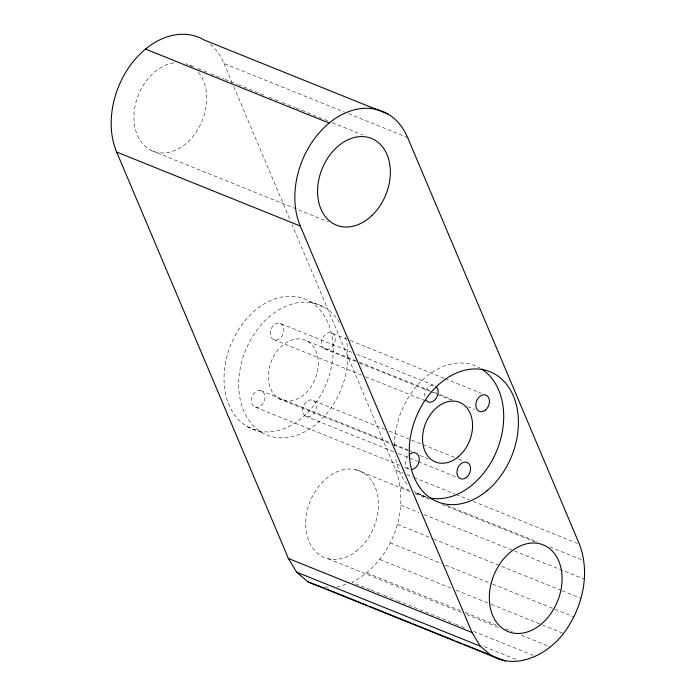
<?xml version="1.0" encoding="UTF-8"?>
<svg xmlns="http://www.w3.org/2000/svg" width="696" height="696" viewBox="0 0 696 696"><rect width="100%" height="100%" fill="white"/><g stroke="black" fill="none" stroke-linecap="round" stroke-linejoin="round"><path stroke-width="0.52" stroke-dasharray="3.48 2.61" d="M370.194 589.66L352.132 582.387C390.935 561.942 410.971 511.255 395.728 469.974L292.094 224.704M336.716 587.198L348.026 583.666M324.884 587.067L329.182 587.111M210.409 44.422A76.003 55.906 -68 0 1 223.99 63.527L344.416 112.056M348.426 113.674L407.63 137.538M193.845 66.859L188.825 64.841A46.771 34.408 -68 0 1 191.583 66.303M197.855 68.478L206.895 72.114M210.905 73.733L223.947 78.996M224.956 79.396L236.997 84.251M237.997 84.66L265.098 95.578M269.108 97.196L278.139 100.833M282.158 102.451L295.2 107.706M296.209 108.115L328.321 121.052M332.331 122.67L362.442 134.806M151.798 150.71L328.425 221.894M310.068 301.594A70.157 51.608 -68 0 1 301.499 418.27A70.157 51.608 -68 0 1 224.251 372.343A70.157 51.608 -68 0 1 310.068 301.594L324.754 307.519M332.323 333.254A8.77 6.447 -68 0 1 331.252 347.835A8.77 6.447 -68 0 1 321.595 342.093A8.77 6.447 -68 0 1 332.323 333.254L346.443 338.935M350.471 340.561L444.231 378.354M445.24 378.755L481.536 393.388M280.375 323.475A8.77 6.447 -68 0 1 280.61 337.769A8.77 6.447 -68 0 1 270.257 333.558A8.77 6.447 -68 0 1 280.375 323.475L351.95 352.324M356.996 354.351L434.626 385.645A8.77 6.447 -68 0 0 427.074 388.411A8.77 6.447 -68 0 0 424.777 397.799M307.719 341.362A32.155 23.655 -68 0 1 303.787 394.832A32.155 23.655 -68 0 1 268.386 373.787A32.155 23.655 -68 0 1 307.719 341.362L358.127 361.676M359.136 362.077L429.702 390.526M433.738 392.152L438.776 394.18M439.785 394.589L451.887 399.46M324.458 348.87L355.717 361.468M359.745 363.086L429.31 391.126M430.319 391.535L436.366 393.971M437.375 394.38L451.487 400.061M467.616 406.568L474.681 409.413M273.789 339.726L361.502 375.083M365.53 376.701L424.003 400.27M313.444 400.574A8.77 6.447 -68 0 1 312.374 415.155A8.77 6.447 -68 0 1 302.716 409.413A8.77 6.447 -68 0 1 313.444 400.574L385.027 429.423M389.064 431.05L454.592 457.455M458.62 459.082L463.667 461.117M260.756 390.569L389.803 442.578M393.84 444.196L407.952 449.886M408.961 450.295L411.988 451.513M278.879 398.625L392.805 444.544M393.814 444.944L407.926 450.634M420.019 455.515L428.092 458.76M305.579 416.191L394.301 451.948M398.338 453.575L417.487 461.291M418.496 461.7L456.811 477.143M255.65 407.282L399.817 465.389M404.855 467.416L409.9 469.452A8.77 6.447 -68 0 1 408.256 455.663M395.789 470.2L402.819 473.028M406.829 474.646L412.85 477.073M413.85 477.473L454.993 494.056M455.993 494.465L469.043 499.719M473.054 501.337L577.41 543.393M417.661 493.333L425.5 496.492M400.322 486.669L410.353 490.715M415.373 492.742L428.414 497.997M446.475 505.279L537.79 542.08M549.831 546.934L583.944 560.68M355.926 469.696L411.11 491.942M415.129 493.56L430.18 499.624M442.221 504.478L535.537 542.088M247.15 426.544L261.835 432.468M400.94 505.252L419.001 512.534M424.021 514.553L513.326 550.545M514.327 550.954L584.57 579.263M397.555 524.445L432.668 538.6M433.678 539L561.106 590.365M562.116 590.765L581.177 598.447M390.378 542.941L441.551 563.56M445.57 565.178L491.724 583.787M492.725 584.188L574.009 616.943M379.912 559.48L451.156 588.19M456.176 590.208L490.288 603.963M491.298 604.363L541.462 624.59M542.471 624.991L563.543 633.482M366.87 572.93L461.196 610.949M465.206 612.567L496.309 625.104M505.34 628.74L512.369 631.568M521.4 635.213L550.492 646.941M328.199 558.758L461.657 612.541M466.677 614.568L499.789 627.914M371.203 590.069L383.244 594.923M384.244 595.324L396.285 600.178M397.285 600.587L441.438 618.379M442.439 618.779L454.479 623.633M455.488 624.042L465.52 628.079M473.55 631.315L535.763 656.389M484.216 646.645L516.328 659.582M223.99 63.527L232.029 82.546M233.717 86.548L289.98 219.692M198.421 72.306A46.771 34.408 -68 0 1 184.875 144.472A46.771 34.408 -68 0 1 134.258 123.218A46.771 34.408 -68 0 1 175.427 62.649M185.919 63.727A46.771 34.408 -68 0 1 187.876 64.432M426.23 497.092A70.157 51.608 -68 0 1 414.19 491.011M407.195 484.346A70.157 51.608 -68 0 1 395.337 456.289M394.545 445.692A70.157 51.608 -68 0 1 423.351 379.163A70.157 51.608 -68 0 1 479.683 367.871M345.547 337.09A70.157 51.608 -68 0 1 285.334 437.706A70.157 51.608 -68 0 1 247.828 345.251A70.157 51.608 -68 0 1 339.97 323.335M356.048 551.371A46.771 34.408 -68 0 0 364.156 473.289A46.771 34.408 -68 0 0 305.979 518.015A46.771 34.408 -68 0 0 356.048 551.371M260.87 405.855A8.77 6.447 -68 0 0 262.314 391.222A8.77 6.447 -68 0 0 251.43 399.695A8.77 6.447 -68 0 0 260.87 405.855"/><path stroke-width="1.04" d="M388.046 114.109L204.398 40.098A76.003 55.906 -68 0 0 132.466 62.509A76.003 55.906 -68 0 0 116.641 152.024L288.396 558.479L296.644 572.164L307.989 581.908L491.62 655.91C517.111 670.091 547.308 654.605 563.543 633.482C582.308 608.417 590.739 574.165 579.42 544.202L407.63 137.538A76.003 55.906 -68 0 0 329.156 123.07L145.516 49.059M307.989 581.908L324.667 588.242M116.641 152.024L300.289 226.035L472.027 632.49L480.275 646.175L491.62 655.91M288.396 558.479L472.027 632.49M296.644 572.164L480.275 646.175M326.676 589.051L360.789 602.806M362.799 603.606L367.81 605.633M369.82 606.442L410.962 623.024M412.972 623.833L454.105 640.416M456.115 641.216L461.135 643.243M463.136 644.052L505.279 661.035M300.289 226.035A76.003 55.906 -68 0 1 329.156 123.07M436.061 386.55A8.77 6.447 -68 0 1 435.592 399.121A8.77 6.447 -68 0 1 425.491 399.591M409.787 454.157A8.77 6.447 -68 0 1 419.209 458.168A8.77 6.447 -68 0 1 411.623 469.539M481.467 368.932A70.157 51.608 -68 0 1 497.188 449.642A70.157 51.608 -68 0 1 430.276 498.066M371.829 215.612A46.771 34.408 -68 0 0 372.473 138.852A46.771 34.408 -68 0 0 317.576 190.904A46.771 34.408 -68 0 0 371.829 215.612M539.678 625.382A46.771 34.408 -68 0 0 547.787 547.291A46.771 34.408 -68 0 0 489.61 592.026A46.771 34.408 -68 0 0 539.678 625.382M485.503 410.005A8.77 6.447 -68 0 0 486.574 395.415A8.77 6.447 -68 0 0 475.847 404.263A8.77 6.447 -68 0 0 485.503 410.005M466.625 477.325A8.77 6.447 -68 0 0 467.695 462.744A8.77 6.447 -68 0 0 456.967 471.583A8.77 6.447 -68 0 0 466.625 477.325M486.704 490.985A70.157 51.608 -68 0 0 495.274 374.309A70.157 51.608 -68 0 0 409.457 445.057A70.157 51.608 -68 0 0 486.704 490.985M458.038 457.002A32.155 23.655 -68 0 0 461.97 403.523A32.155 23.655 -68 0 0 422.637 435.948A32.155 23.655 -68 0 0 458.038 457.002"/></g></svg>
